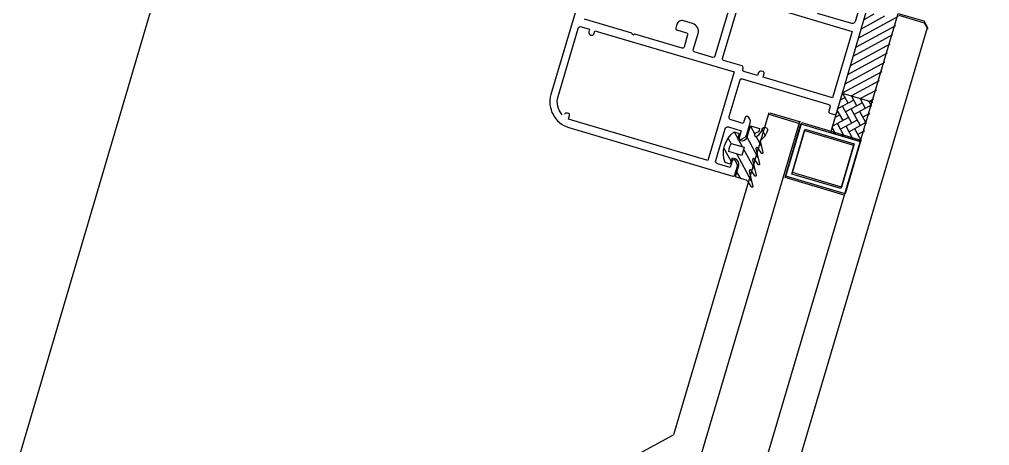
# Model space of a CAD drawing. Header units: millimetres. Extents: x 62878 to 70819, y -67946 to -61850.
# Drawn here: x 67983.5 to 68001.71, y -65552.91 to -65544.91 of the extents above; entities that cross this region are included whole.
import ezdxf

# ---------------------------------------------------------------- set-up
doc = ezdxf.new("R2010")
doc.units = ezdxf.units.MM
doc.layers.add('DOGRAMA', color=171, linetype='Continuous', lineweight=0)
doc.layers.add('DOĞRAMA-yeni', color=40, linetype='Continuous')
doc.layers.add('ÇATI K', color=254, linetype='Continuous')

# ---------------------------------------------------------------- blocks, each defined once
blk = doc.blocks.new('SPANDREL PAN.92')
at = {"layer": 'DOĞRAMA-yeni', "color": 122, "lineweight": -2}
for p, q in [((36462.86920358452, 28253.93637638953), (36462.38970046639, 28253.79468390666)), ((36488.80837289144, 28166.15534303633), (36462.86920358454, 28253.93637638955)), ((36462.38970046639, 28253.79468390668), (36462.32213833935, 28253.67044478655)), ((36488.20463065312, 28166.0812126805), (36462.32213833935, 28253.67044478655)), ((36464.69942524179, 28251.89119396616), (36465.27482898355, 28252.0612249456)), ((36465.29820952483, 28252.06813386198), (36467.08353480897, 28246.02639457348)), ((36464.72280578305, 28251.89810288252), (36466.57856020489, 28245.61802356038)), ((36479.50744682897, 28239.27018186816), (36467.08353480897, 28246.02639457348))]:
    blk.add_line(p, q, dxfattribs=at)
for points in [[(36463.567797883, 28251.5567997066), (36463.86535209702, 28250.54984315853), (36464.97779933109, 28250.87856971877), (36464.68024511706, 28251.88552626685)], [(36463.69203700321, 28251.48923757953), (36463.93291422407, 28250.67408227871), (36464.8535602109, 28250.94613184582), (36464.61268299002, 28251.76128714664)]]:
    blk.add_lwpolyline(points, close=True, dxfattribs=at)

msp = doc.modelspace()

# ---------------------------------------------------------------- hatches: boundary and pattern name
at = {"layer": 'DOGRAMA', "lineweight": -2}
h = msp.add_hatch(dxfattribs=at)
h.set_pattern_fill('ANSI31', color=256, scale=0.03999999999999999, angle=73.50578493834035, style=0)
h.set_pattern_definition([(208.5057849383403, (68023.71881100253, -65415.05280448603), (-0.06061043106111653, 0.1116036542707525), [])])
h.paths.add_polyline_path([(67999.05393916226, -65546.0369102573, 0.4142135623420975), (67999.03537859081, -65546.00273416644), (67999.40518248247, -65544.75383411771, 0.1532309010706403), (68000.00888337946, -65544.82830039806), (67999.60287987461, -65546.19945361854)])
h.paths.add_polyline_path([(67998.94906106248, -65546.29424533717), (67999.01976307135, -65546.05547082877, 0.4142135623575963), (67999.05393916226, -65546.0369102573), (67999.60287987461, -65546.19945361854), (67999.52437010591, -65546.46459645807)])
h = msp.add_hatch(dxfattribs=at)
h.set_pattern_fill('AR-HBONE', color=256, scale=0.03, angle=73.50578493834035, style=0)
h.set_pattern_definition([(118.5057849383402, (67963.2129395351, -65540.82308923041), (-0.1627219703923171, 0.04818257311146708), [0.3599999999999998, -0.1199999999999999]), (208.5057849383403, (67963.15566983644, -65540.71763695867), (-0.1627219703923171, 0.04818257311146708), [0.36, -0.12])])
h.paths.add_polyline_path([(67998.80043600322, -65546.79618122238), (67998.72945636947, -65547.03589332385), (67999.30476541302, -65547.20624444475), (67999.52437010591, -65546.46459645807), (67998.94906106248, -65546.29424533717)])
h = msp.add_hatch(dxfattribs=at)
h.set_pattern_fill('ANSI31', color=256, scale=0.05, angle=73.50578493834035, style=0)
h.set_pattern_definition([(118.5057849383402, (67955.51208736596, -65645.400246464), (-0.1395045678384407, -0.07576303882639554), [])])
edge = h.paths.add_edge_path(flags=16)
edge.add_arc((67997.21746467761, -65547.42252121198), 0.3999999999885367, 151.9688258956246, 175.042743961073, ccw=False)
edge.add_line((67996.86438786681, -65547.23454045322), (67997.10593938359, -65547.30606474452))
edge.add_line((67997.10593938359, -65547.30606474452), (67997.06051241801, -65547.4594804895))
edge.add_line((67997.06051241801, -65547.4594804895), (67996.8189609012, -65547.38795619816))
edge = h.paths.add_edge_path()
edge.add_arc((67997.21746467764, -65547.42252121186), 0.4999999999916941, 126.63588729579021, 200.3756825875729, ccw=False)
edge.add_line((67996.9191008757, -65547.02129927617), (67997.01498571632, -65547.04969112967))
edge.add_line((67997.01498571632, -65547.04969112967), (67996.98091549211, -65547.16475293836))
edge.add_line((67996.98091549211, -65547.16475293836), (67997.03844639647, -65547.18178805045))
edge.add_arc((67997.06683824999, -65547.08590320985), 0.1000000000147868, 253.5057849239981, 343.5057849319926)
edge.add_line((67997.16272309059, -65547.11429506335), (67997.22518516824, -65546.90334841405))
edge.add_line((67997.22518516824, -65546.90334841405), (67997.3977778813, -65546.95445375032))
edge.add_line((67997.3977778813, -65546.95445375032), (67997.38656894953, -65546.99230850475))
edge.add_arc((67997.32424380314, -65546.97385379995), 0.0650000000072575, 275.09644940075856, 343.50578491067495, ccw=False)
edge.add_arc((67997.33292180656, -65547.0711570226), 0.03268943074096743, 95.09644938266243, 288.9360640457658)
edge.add_arc((67997.25124613312, -65546.92547634615), 0.1992591642468784, 297.5895634137341, 347.8554705725983)
edge.add_arc((67997.49362293645, -65546.98286299329), 0.05002797728577877, -15.522056430641499, 161.9911798859529, ccw=False)
edge.add_arc((67997.2303220641, -65546.90954946828), 0.3233450412144637, 305.12012204001707, 344.4464321944296, ccw=False)
edge.add_arc((67997.42784590754, -65547.19038776448), 0.02000000000972456, 125.1201221988969, 193.5057850861386)
edge.add_line((67997.40839898062, -65547.19505863532), (67997.45978751103, -65547.40901210174))
edge.add_arc((67997.44520231587, -65547.41251525484), 0.01499999999063629, -146.49421509135578, 13.505784997516287, ccw=False)
edge.add_line((67997.43269486452, -65547.42079557247), (67997.3647280187, -65547.31813139294))
edge.add_arc((67997.34805141689, -65547.32917181647), 0.01999999999044617, 33.50578493965019, 193.5057849840046)
edge.add_line((67997.32860449, -65547.33384268727), (67997.3973254334, -65547.61995875102))
edge.add_arc((67997.3827402382, -65547.6234619041), 0.01500000001553678, -146.4942150600275, 13.505784917506617, ccw=False)
edge.add_line((67997.37023278682, -65547.63174222177), (67997.30226594105, -65547.52907804224))
edge.add_arc((67997.28558933923, -65547.54011846578), 0.02000000001061296, 33.50578495139829, 193.5057849742686)
edge.add_line((67997.26614241232, -65547.54478933658), (67997.33486335576, -65547.83090540032))
edge.add_arc((67997.32027816057, -65547.8344085534), 0.01500000001553678, -146.4942150600275, 13.505784917506617, ccw=False)
edge.add_line((67997.30777070919, -65547.84268887107), (67997.23980386334, -65547.74002469156))
edge.add_arc((67997.22312726155, -65547.7510651151), 0.01999999997831235, 33.50578496266294, 193.5057849434693)
edge.add_line((67997.20368033466, -65547.75573598588), (67997.27240127805, -65548.04185204963))
edge.add_arc((67997.25781608289, -65548.04535520275), 0.01499999999403479, -146.49421504500788, 13.505785051563521, ccw=False)
edge.add_line((67997.24530863154, -65548.0536355204), (67997.18189369443, -65547.95784701635))
edge.add_arc((67997.09851068536, -65548.01304913401), 0.0999999999764985, 33.5057849304451, 73.5057849272582)
edge.add_line((67997.12690253886, -65547.91716429344), (67996.94126663337, -65547.86219681999))
edge.add_line((67996.94126663337, -65547.86219681999), (67997.00372871105, -65547.65125017067))
edge.add_arc((67996.90784387046, -65547.62285831719), 0.09999999999257057, 343.50578493762, 433.5057849399872)
edge.add_line((67996.93623572394, -65547.52697347659), (67996.87870481962, -65547.5099383645))
edge.add_line((67996.87870481962, -65547.5099383645), (67996.84463459543, -65547.62500017323))
edge.add_line((67996.84463459543, -65547.62500017323), (67996.74874975483, -65547.59660831973))

# ---------------------------------------------------------------- linework, layer by layer
for p, q in [((68000.00888337946, -65544.82830039806), (68000.48830758242, -65544.97025966548)), ((68000.48830758242, -65544.97025966545), (68000.55580056953, -65545.09453635955)), ((67998.94906106242, -65546.29424533717), (67998.72945636947, -65547.03589332385)), ((67998.94906106242, -65546.29424533717), (67999.52437010591, -65546.46459645807)), ((67998.94906106242, -65546.29424533717), (67999.52437010591, -65546.46459645807)), ((67998.15414732587, -65546.86554220293), (67997.57883828235, -65546.695191082)), ((67999.30476541302, -65547.20624444475), (67998.72945636947, -65547.03589332385))]:
    msp.add_line(p, q, dxfattribs=at)
at = {"layer": 'DOGRAMA', "lineweight": -2, "ltscale": 0.5}
for points in [[(67997.07443365862, -65543.85510728475), (67996.55770192521, -65545.60021138357, -0.4142135623730951), (67996.52041891692, -65545.6204592797), (67996.17043924879, -65545.51682901445, -0.4142135623730951), (67996.15019135264, -65545.47954600627), (67996.24104528382, -65545.17271451633, 0.4142135623730951), (67996.13980580313, -65544.98629947522), (67995.96721309012, -65544.93519413898, 0.4142135623730951), (67995.84293639602, -65545.00268712606), (67995.8372580253, -65545.0218640942), (67995.82306209859, -65545.06980651447, 0.4142135623730951), (67995.84330999469, -65545.10708952272), (67996.02549119179, -65545.16103404431, -0.4142135623730951), (67996.04573908795, -65545.19831705255), (67995.97759863961, -65545.42844066997, -0.4142135623730951), (67995.94031563136, -65545.44868856612), (67995.05338085588, -65545.18606392136), (67995.01609784763, -65545.2063118175), (67994.99584995152, -65545.16902880928), (67994.10891517604, -65544.90640416456, -0.4142135623730951)], [(67994.12529015397, -65544.12906456045), (67993.47795589449, -65546.31523892598, 0.4142135623730951), (67993.81542083007, -65546.93662239637), (67996.8933242131, -65547.84800089324, 0.4142135623730951), (67996.93060722132, -65547.82775299711), (67996.97867179007, -65547.66542955047, 0.1991096956269791), (67996.97466118113, -65547.62737485279), (67996.93614293341, -65547.55645014347, 0.6680969080520953), (67996.88417136166, -65547.56191952474), (67996.84677645142, -65547.68820944827), (67996.60706434994, -65547.61722981457, -0.4142135623730951), (67996.57331785641, -65547.55509146753), (67996.749347348, -65546.96060545584, -0.4142135623730951), (67996.81148569504, -65546.9268589623), (67997.0511977965, -65546.99783859598), (67997.0138000471, -65547.12413810803, 0.6680969080520438), (67997.05441487746, -65547.15702266303), (67997.12533958678, -65547.11850441525, 0.1989616347782854), (67997.14942607531, -65547.08875894218), (67997.2204085482, -65546.84903725219, 0.3728392455561729), (67997.16632160719, -65546.7298019438, 0.4568501953068724), (67997.12501661561, -65546.74853801046), (67997.09094639138, -65546.86359981917), (67996.86082277393, -65546.79545937081, -0.4142135623730951), (67996.82707628046, -65546.73332102377), (67997.03149762552, -65546.0429501715, -0.4142135623730951), (67997.06878063377, -65546.02270227535), (67998.69882292385, -65546.5053637846, -0.4142135623730951), (67998.71907081996, -65546.54264679282), (67998.69351815185, -65546.62894314936, 0.4142135623730951), (67998.713766048, -65546.66622615758), (67998.80006240447, -65546.69177882574, 0.4142135623730951), (67998.83734541273, -65546.67153092961), (67999.42505677989, -65544.6867147293, 0.4142135623730951)], [(67999.24715929478, -65544.75918875777), (67999.19037558777, -65544.95095843899, -0.4142135623730951), (67999.12823724077, -65544.98470493252), (67998.4858088088, -65544.79447951418, -0.4142135623730951)], [(67993.69095136388, -65546.69930504987, -0.2621398995659221), (67993.61219467132, -65546.35498752086), (67993.98980632267, -65545.07971914097, -0.4142135623730951), (67994.0519446697, -65545.0459726474), (67994.20536041466, -65545.09139961297), (67994.19116448789, -65545.13934203329, 0.4142135623730951), (67994.22491098149, -65545.2014803803), (67994.2440879496, -65545.20715875101, 0.4142135623730951), (67994.28137095783, -65545.18691085489), (67994.30124525525, -65545.11979146647), (67996.91890140352, -65545.89488906659), (67996.42772233818, -65547.55369680889), (67993.81006618997, -65546.77859920876), (67993.8299404874, -65546.71147982034, 0.4142135623730951), (67993.80969259127, -65546.6741968121), (67993.79051562316, -65546.66851844141, 0.3618128521052944), (67993.73174211147, -65546.69381491459)]]:
    msp.add_lwpolyline(points, format="xyb", dxfattribs=at)
at = {"layer": 'DOGRAMA', "linetype": 'ByBlock', "lineweight": -2}
msp.add_lwpolyline([(67997.83239723407, -65544.7470104287), (67999.13643106622, -65545.1331396361), (67998.76733697088, -65546.37964256383), (67997.46330313884, -65545.99351335641), (67997.48317743625, -65545.92639396804, 0.4142135623730951), (67997.46292954011, -65545.88911095978), (67997.43416408793, -65545.88059340372, 0.4142135623730951), (67997.37202574091, -65545.9143398973), (67997.3578298142, -65545.96228231759), (67997.09894074459, -65545.88562431316, -0.4142135623730951), (67997.07869284844, -65545.84834130497), (67997.08721040448, -65545.81957585277, 0.4142135623730951), (67997.06696250835, -65545.78229284455), (67996.72177708225, -65545.68008217201, -0.4142135623730951), (67996.70152918607, -65545.64279916378), (67997.06210572532, -65544.42506168823, -0.4142135623730951)], format="xyb", dxfattribs=at)
at = {"layer": 'DOGRAMA', "lineweight": -2}
for points in [[(67996.74874975483, -65547.59660831973, -0.3333333333332296), (67996.9191008757, -65547.02129927617), (67997.01498571632, -65547.04969112967), (67996.98091549211, -65547.16475293836), (67997.03844639647, -65547.18178805045, 0.4142135623730951), (67997.16272309059, -65547.11429506335), (67997.22518516824, -65546.90334841405), (67997.3977778813, -65546.95445375032), (67997.38656894953, -65546.99230850475, -0.3076847592325949), (67997.33001792035, -65547.03859682716, 1.128701775595035), (67997.34352994704, -65547.10207734338, 0.2229122392588673), (67997.44604588306, -65546.96739617392, -0.9785310008372164), (67997.54182626866, -65546.99625094591, -0.1732976222504512), (67997.41634005654, -65547.17402880995, 0.3075716929246892), (67997.40839898062, -65547.19505863532), (67997.45978751103, -65547.40901210174, -0.8390996311771624), (67997.43269486452, -65547.42079557247), (67997.3647280187, -65547.31813139294, 0.8390996311772869), (67997.32860449, -65547.33384268727), (67997.3973254334, -65547.61995875102, -0.8390996311771624), (67997.37023278682, -65547.63174222177), (67997.30226594105, -65547.52907804224, 0.839099631177325), (67997.26614241232, -65547.54478933658), (67997.33486335576, -65547.83090540032, -0.8390996311769768), (67997.30777070919, -65547.84268887107), (67997.23980386334, -65547.74002469156, 0.8390996311770358), (67997.20368033466, -65547.75573598588), (67997.27240127805, -65548.04185204963, -0.8390996311781366), (67997.24530863154, -65548.0536355204), (67997.18189369443, -65547.95784701635, 0.1763269807084491), (67997.12690253886, -65547.91716429344), (67996.94126663337, -65547.86219681999), (67997.00372871105, -65547.65125017067, 0.4142135623728453), (67996.93623572394, -65547.52697347659), (67996.87870481962, -65547.5099383645), (67996.84463459543, -65547.62500017323)], [(67996.8189609012, -65547.38795619816, -0.1010205144335734), (67996.86438786681, -65547.23454045322), (67997.10593938359, -65547.30606474452), (67997.06051241801, -65547.4594804895)], [(67996.8189609012, -65547.38795619816, -0.1010205144335734), (67996.86438786681, -65547.23454045322), (67997.10593938359, -65547.30606474452), (67997.06051241801, -65547.4594804895)]]:
    msp.add_lwpolyline(points, format="xyb", close=True, dxfattribs=at)
for points in [[(67999.28558844488, -65547.20056607404), (67998.98747398332, -65548.20735690028), (67997.87520983245, -65547.87801139984), (67998.17332429404, -65546.87122057362)], [(67999.16131175087, -65547.26805906116), (67998.9199809962, -65548.08308020621), (67997.99948652653, -65547.81051841273), (67998.24081728116, -65546.99549726771)]]:
    msp.add_lwpolyline(points, close=True, dxfattribs=at)
at = {"layer": 'ÇATI K', "color": 0}
msp.add_line((68230.55789600135, -64714.94603465045), (67736.63792858963, -66390.56612160095), dxfattribs=at)

# ---------------------------------------------------------------- block references
at = {"layer": 'DOĞRAMA-yeni', "xscale": -1, "rotation": 359.9643240394448}
msp.add_blockref('SPANDREL PAN.92', (104445.2689986688, -93821.43051823536), dxfattribs=at)

doc.saveas('drawing.dxf')
